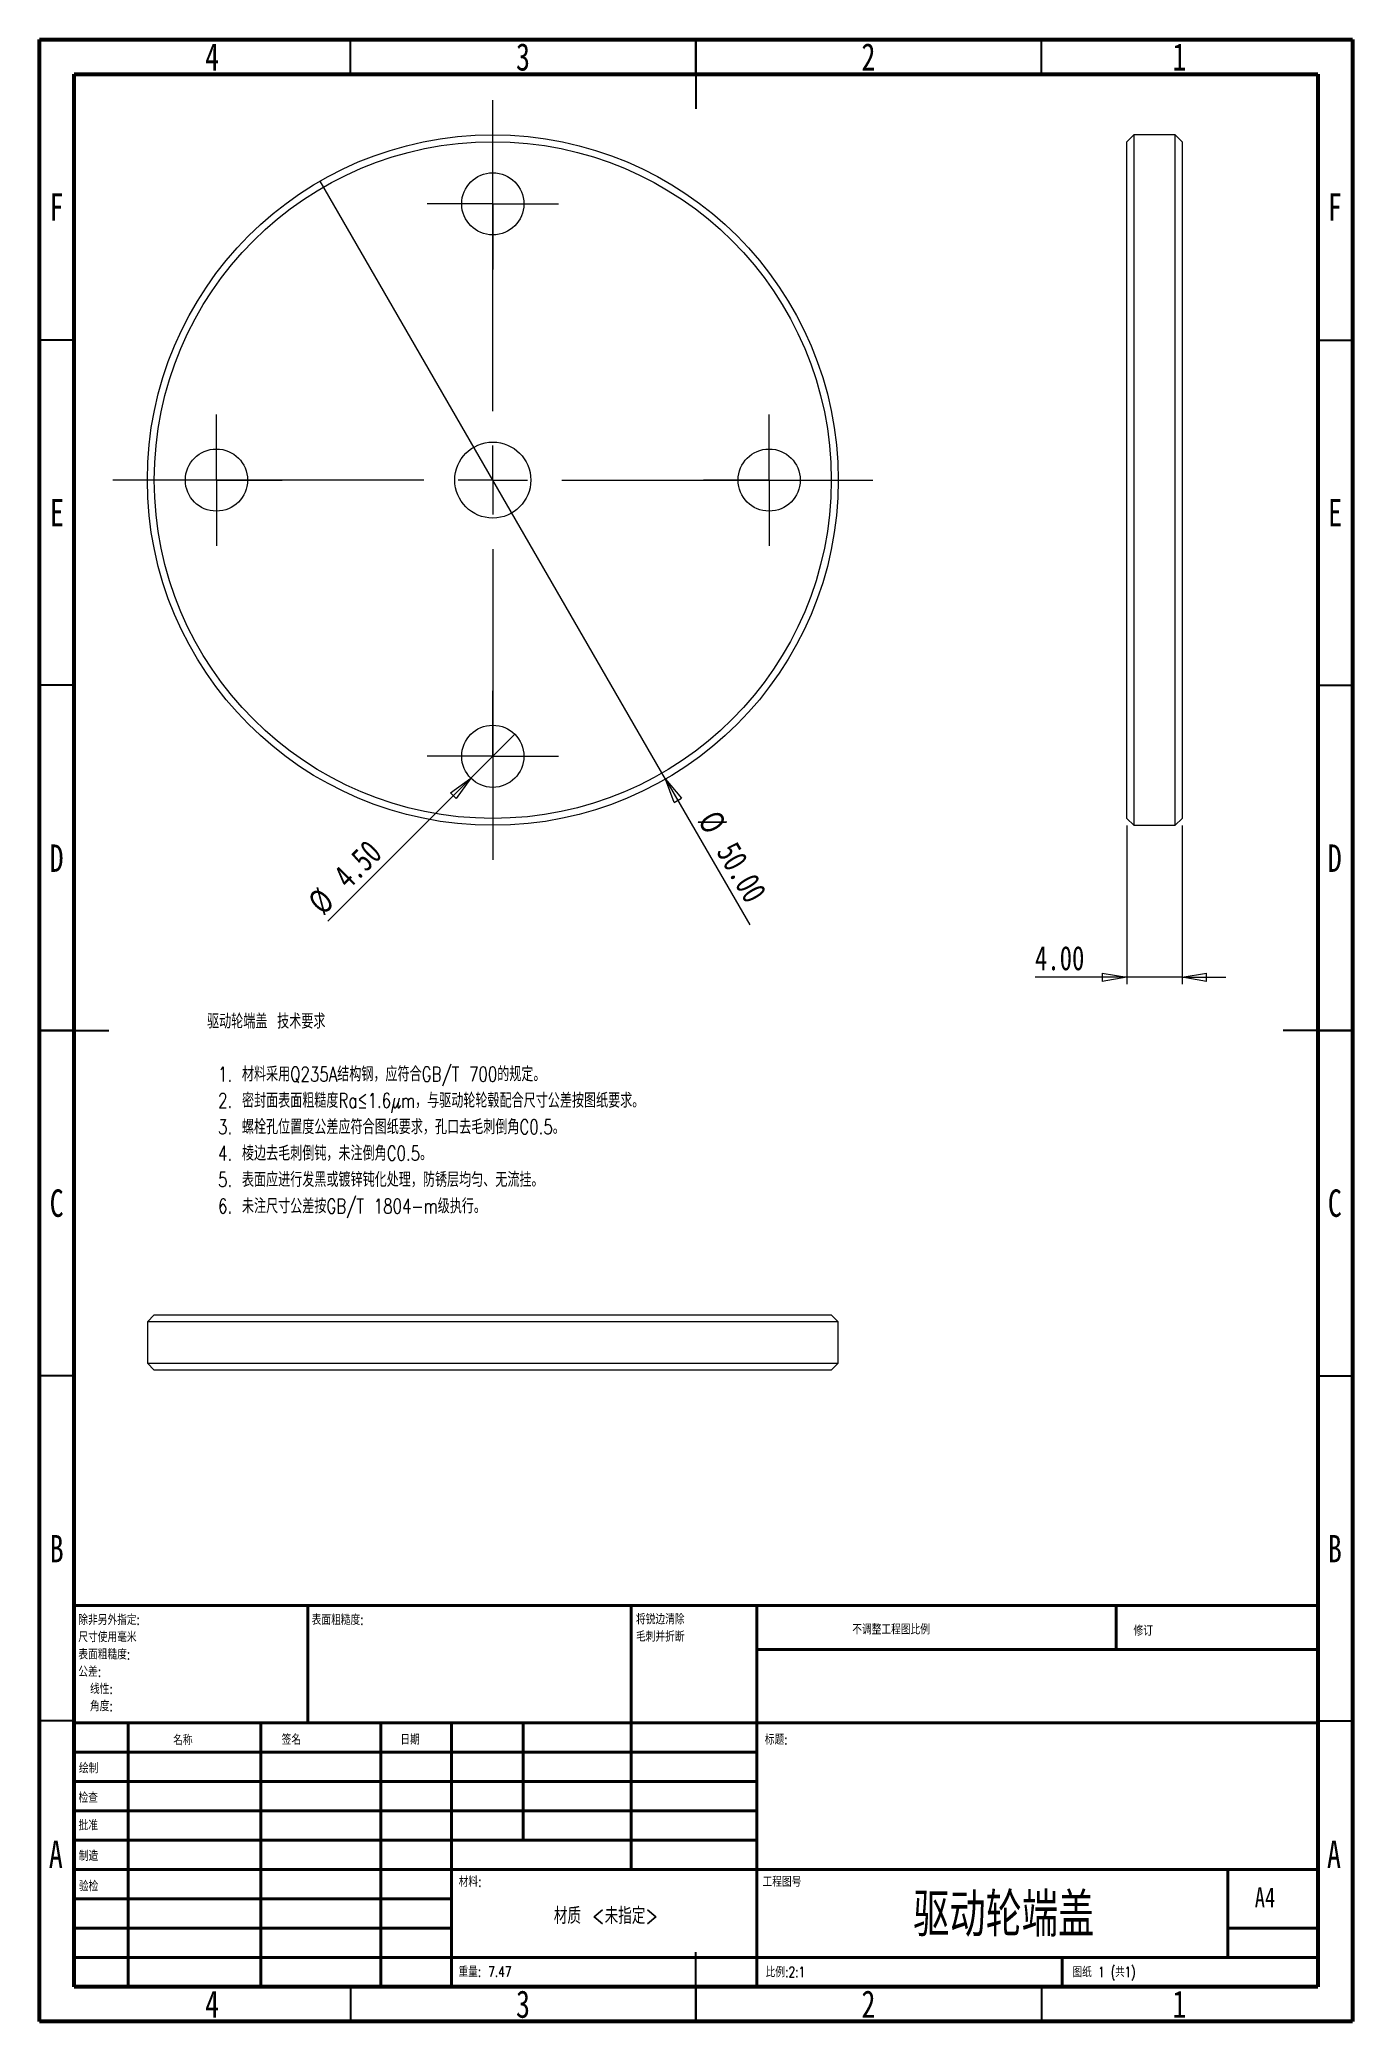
# Model space of a CAD drawing. Header units: millimetres. Extents: x 15 to 205, y 5 to 292.
import ezdxf

# ---------------------------------------------------------------- set-up
doc = ezdxf.new("R2010")
doc.units = ezdxf.units.MM
doc.styles.add('SLDTEXTSTYLE0', font='TXT', dxfattribs={"width": 0.75, "bigfont": 'bigfont'})
doc.styles.add('SLDTEXTSTYLE1', font='TXT', dxfattribs={"width": 0.75})
doc.styles.add('SLDTEXTSTYLE2', font='TXT', dxfattribs={"width": 0.694444, "bigfont": 'bigfont'})
doc.dimstyles.new('SLDDIMSTYLE0', dxfattribs={"dimtxt": 3.5, "dimasz": 3.556, "dimexe": 0, "dimexo": 0.0625, "dimgap": 0.875, "dimtad": 1, "dimlfac": 0.5, "dimrnd": 1e-09, "dimzin": 4, "dimdsep": 46, "dimtxsty": 'SLDTEXTSTYLE1', "dimblk1": 'NONE', "dimblk2": 'CLOSED', "dimsah": 1, "dimcen": 0, "dimadec": 0, "dimazin": 1, "dimtfac": 1, "dimtmove": 0, "dimatfit": 3, "dimldrblk": 'NONE', "dimfxl": 1, "dimfrac": 2, "dimtolj": 1, "dimtzin": 12, "dimarcsym": 0})
doc.dimstyles.new('SLDDIMSTYLE1', dxfattribs={"dimtxt": 3.5, "dimasz": 3.556, "dimexe": 0, "dimexo": 0.0625, "dimgap": 0.875, "dimtad": 1, "dimlfac": 0.5, "dimrnd": 1e-09, "dimzin": 4, "dimdsep": 46, "dimtxsty": 'SLDTEXTSTYLE1', "dimblk1": 'CLOSED', "dimblk2": 'CLOSED', "dimsah": 1, "dimcen": 0.09, "dimadec": 0, "dimazin": 1, "dimtfac": 1, "dimtmove": 0, "dimatfit": 0, "dimldrblk": 'CLOSED', "dimfxl": 1, "dimfrac": 2, "dimtolj": 1, "dimtzin": 12, "dimarcsym": 0})

# ---------------------------------------------------------------- blocks, each defined once
blk = doc.blocks.new('SW_NOTE_0')
at = {"color": 0, "linetype": 'Continuous', "lineweight": 0, "attachment_point": 1, "style": 'SLDTEXTSTYLE0'}
for s, insert, char_height in [('驱动轮端盖 技术要求', (0, 2.73), 2.117), ('1. 材料采用Q235A结构钢，应符合GB/T 700的规定。', (1.59, -4.92), 2.1167), ('2. 密封面表面粗糙度Ra≤1.6μm，与驱动轮轮毂配合尺寸公差按图纸要求。', (1.59, -8.74), 2.1167), ('3. 螺栓孔位置度公差应符合图纸要求，孔口去毛刺倒角C0.5。', (1.59, -12.56), 2.1167), ('4. 棱边去毛刺倒钝，未注倒角C0.5。', (1.59, -16.38), 2.1167), ('5. 表面应进行发黑或镀锌钝化处理，防锈层均匀、无流挂。', (1.59, -20.2), 2.1167), ('6. 未注尺寸公差按GB/T 1804-m级执行。', (1.59, -24.03), 2.1167)]:
    blk.add_mtext(s, dxfattribs=dict(at, insert=insert, char_height=char_height))
blk = doc.blocks.new('SW_NOTE_0_1')
at = {"color": 0, "linetype": 'Continuous', "lineweight": 0, "char_height": 1.5, "attachment_point": 1, "style": 'SLDTEXTSTYLE0'}
for s, insert in [('除非另外指定:', (0, 1.93)), ('尺寸使用毫米', (0, -0.57)), ('表面粗糙度:', (0, -3.07)), ('公差:', (0, -5.57)), ('线性:', (1.69, -8.07)), ('角度:', (1.69, -10.57))]:
    blk.add_mtext(s, dxfattribs=dict(at, insert=insert))
blk = doc.blocks.new('SW_NOTE_0_2')
at = {"color": 0, "linetype": 'Continuous', "lineweight": 0, "char_height": 1.5, "attachment_point": 1, "style": 'SLDTEXTSTYLE0'}
for s, insert in [('将锐边清除', (0, 1.93)), ('毛刺并折断', (0, -0.57))]:
    blk.add_mtext(s, dxfattribs=dict(at, insert=insert))
blk = doc.blocks.new('_Closed')
at = {"color": 0, "linetype": 'ByBlock', "lineweight": -2}
for p, q in [((-1, 0.166667), (0, 0)), ((-1, 0.166667), (-1, -0.166667)), ((0, 0), (-1, -0.166667)), ((0, 0), (-1, 0))]:
    blk.add_line(p, q, dxfattribs=at)
blk = doc.blocks.new('_D')
at = {"color": 7, "linetype": 'Continuous', "lineweight": 0, "transparency": 16777216}
for q in [(55.59, 271.52), (117.78, 163.8)]:
    blk.add_line((105.59, 184.91), q, dxfattribs=at)
at = {"color": 7, "linetype": 'Continuous', "lineweight": 18, "transparency": 16777216, "xscale": 3.556, "yscale": 3.556, "rotation": 120.0000000000002}
blk.add_blockref('_Closed', (105.59, 184.91, -4), dxfattribs=at)
at = {"color": 7, "linetype": 'Continuous', "lineweight": 18, "transparency": 16777216, "char_height": 3.5, "attachment_point": 1, "rotation": 300, "style": 'SLDTEXTSTYLE1'}
for s, insert in [('%%c', (113.22, 180.7)), ('50.00', (115.91, 176.16))]:
    blk.add_mtext(s, dxfattribs=dict(at, insert=insert))
blk = doc.blocks.new('_None')
blk = doc.blocks.new('_D_1')
at = {"color": 7, "linetype": 'Continuous', "lineweight": 0, "transparency": 16777216}
for q in [(83.77, 191.4), (56.72, 164.35)]:
    blk.add_line((77.4, 185.03), q, dxfattribs=at)
at = {"color": 7, "linetype": 'Continuous', "lineweight": 18, "transparency": 16777216, "xscale": 3.556, "yscale": 3.556, "rotation": 45.00000000000015}
blk.add_blockref('_Closed', (77.4, 185.03, -4), dxfattribs=at)
at = {"color": 7, "linetype": 'Continuous', "lineweight": 18, "transparency": 16777216, "char_height": 3.5, "attachment_point": 1, "rotation": 45, "style": 'SLDTEXTSTYLE1'}
for s, insert in [('4.50', (57.24, 171.3)), ('%%c', (53.54, 167.53))]:
    blk.add_mtext(s, dxfattribs=dict(at, insert=insert))
blk = doc.blocks.new('SW_CENTERMARKSYMBOL_0')
at = {"color": 0, "linetype": 'Continuous', "lineweight": 18}
for p, q in [((0, 10), (0, 55)), ((0, 0), (0, 5)), ((-10, 0), (-55, 0)), ((0, 0), (-5, 0)), ((0, 0), (0, -5)), ((0, 0), (5, 0)), ((10, 0), (55, 0)), ((0, -10), (0, -55))]:
    blk.add_line(p, q, dxfattribs=at)
blk = doc.blocks.new('SW_CENTERMARKSYMBOL_1')
at = {"color": 0, "linetype": 'Continuous', "lineweight": 18}
for p, q in [((0, 5), (0, 9.5)), ((0, 0), (0, 5)), ((-5, 0), (-9.5, 0)), ((0, 0), (-5, 0)), ((0, 0), (0, -5)), ((0, 0), (5, 0)), ((5, 0), (9.5, 0)), ((0, -5), (0, -9.5))]:
    blk.add_line(p, q, dxfattribs=at)
blk = doc.blocks.new('SW_CENTERMARKSYMBOL_2')
at = {"color": 0, "linetype": 'Continuous', "lineweight": 18}
for p, q in [((0, 5), (0, 9.5)), ((0, 0), (0, 5)), ((-5, 0), (-9.5, 0)), ((0, 0), (-5, 0)), ((0, 0), (0, -5)), ((0, 0), (5, 0)), ((5, 0), (9.5, 0)), ((0, -5), (0, -9.5))]:
    blk.add_line(p, q, dxfattribs=at)
blk = doc.blocks.new('SW_CENTERMARKSYMBOL_3')
at = {"color": 0, "linetype": 'Continuous', "lineweight": 18}
for p, q in [((0, 5), (0, 9.5)), ((0, 0), (0, 5)), ((-5, 0), (-9.5, 0)), ((0, 0), (-5, 0)), ((0, 0), (0, -5)), ((0, 0), (5, 0)), ((5, 0), (9.5, 0)), ((0, -5), (0, -9.5))]:
    blk.add_line(p, q, dxfattribs=at)
blk = doc.blocks.new('SW_CENTERMARKSYMBOL_4')
at = {"color": 0, "linetype": 'Continuous', "lineweight": 18}
for p, q in [((0, 5), (0, 9.5)), ((0, 0), (0, 5)), ((-5, 0), (-9.5, 0)), ((0, 0), (-5, 0)), ((0, 0), (0, -5)), ((0, 0), (5, 0)), ((5, 0), (9.5, 0)), ((0, -5), (0, -9.5))]:
    blk.add_line(p, q, dxfattribs=at)
blk = doc.blocks.new('_D_2')
at = {"color": 7, "linetype": 'Continuous', "lineweight": 0, "transparency": 16777216}
for p, q in [((172.35, 178.21), (172.35, 155.21)), ((180.35, 178.21), (180.35, 155.21)), ((172.35, 156.21), (159.07, 156.21)), ((180.35, 156.21), (172.35, 156.21)), ((180.35, 156.21), (186.7, 156.21))]:
    blk.add_line(p, q, dxfattribs=at)
at = {"color": 7, "linetype": 'Continuous', "lineweight": 18, "transparency": 16777216, "xscale": 3.556, "yscale": 3.556}
blk.add_blockref('_Closed', (172.35, 156.21), dxfattribs=at)
at = {"color": 7, "linetype": 'Continuous', "lineweight": 18, "transparency": 16777216, "xscale": 3.556, "yscale": 3.556, "rotation": 180.0000000000004}
blk.add_blockref('_Closed', (180.35, 156.21), dxfattribs=at)
at = {"color": 7, "linetype": 'Continuous', "lineweight": 18, "transparency": 16777216, "insert": (159.07, 160.73), "char_height": 3.5, "attachment_point": 1, "style": 'SLDTEXTSTYLE1'}
blk.add_mtext('4.00', dxfattribs=at)

msp = doc.modelspace()

# ---------------------------------------------------------------- linework, layer by layer
at = {"color": 7, "linetype": 'Continuous', "lineweight": 70}
for p, q in [((15, 5), (15, 292)), ((15, 292), (205, 292)), ((205, 292), (205, 5)), ((20, 10), (20, 287)), ((20, 287), (200, 287)), ((200, 287), (200, 10)), ((200, 10), (20, 10)), ((205, 5), (15, 5))]:
    msp.add_line(p, q, dxfattribs=at)
at = {"color": 7, "linetype": 'Continuous', "lineweight": 35}
for p, q in [((60, 287), (60, 292)), ((110, 292), (110, 282)), ((110, 287), (110, 292)), ((160, 287), (160, 292)), ((20, 248.5), (15, 248.5)), ((200, 248.5), (205, 248.5)), ((20, 198.5), (15, 198.5)), ((200, 198.5), (205, 198.5)), ((15, 148.5), (25, 148.5)), ((20, 148.5), (15, 148.5)), ((205, 148.5), (195, 148.5)), ((200, 148.5), (205, 148.5)), ((20, 98.5), (15, 98.5)), ((200, 98.5), (205, 98.5)), ((20, 48.5), (15, 48.5)), ((200, 48.5), (205, 48.5)), ((110, 5), (110, 15)), ((60, 10), (60, 5)), ((110, 10), (110, 5)), ((160, 10), (160, 5))]:
    msp.add_line(p, q, dxfattribs=at)
at = {"color": 7, "linetype": 'Continuous', "lineweight": 25}
for p, q in [((173.351, 278.214), (172.351, 277.214)), ((172.351, 228.214), (172.351, 277.214)), ((179.351, 278.214), (173.351, 278.214)), ((173.351, 278.214), (173.351, 228.214)), ((180.351, 277.214), (179.351, 278.214)), ((179.351, 178.214), (179.351, 278.214)), ((180.351, 277.214), (180.351, 179.214)), ((172.351, 179.214), (172.351, 228.214)), ((173.351, 228.214), (173.351, 178.214)), ((172.351, 179.214), (173.351, 178.214)), ((173.351, 178.214), (179.351, 178.214)), ((179.351, 178.214), (180.351, 179.214)), ((31.587, 107.315), (30.587, 106.315)), ((30.587, 106.315), (30.587, 100.315)), ((130.587, 106.315), (30.587, 106.315)), ((31.587, 107.315), (129.587, 107.315)), ((130.587, 106.315), (129.587, 107.315)), ((130.587, 100.315), (130.587, 106.315)), ((30.587, 100.315), (31.587, 99.315)), ((30.587, 100.315), (130.587, 100.315)), ((129.587, 99.315), (31.587, 99.315)), ((129.587, 99.315), (130.587, 100.315))]:
    msp.add_line(p, q, dxfattribs=at)
at = {"color": 7, "linetype": 'Continuous', "lineweight": 50}
for p, q in [((20, 65.25), (200, 65.25)), ((20, 65.25), (20, 10)), ((53.8, 48.25), (53.8, 65.25)), ((100.6, 65.25), (100.6, 27)), ((118.8, 65.25), (118.8, 10)), ((170.8, 58.875), (170.8, 65.25)), ((200, 58.875), (118.8, 58.875)), ((200, 48.25), (20, 48.25)), ((27.8, 48.25), (27.8, 10)), ((46.991, 48.25), (46.991, 10)), ((64.399, 48.25), (64.399, 10)), ((74.6, 10), (74.6, 48.25)), ((85, 31.25), (85, 48.25)), ((118.8, 44), (20, 44)), ((118.8, 39.75), (20, 39.75)), ((118.8, 35.5), (20, 35.5)), ((118.8, 31.25), (20, 31.25)), ((74.6, 27), (20, 27)), ((74.6, 27), (200, 27)), ((187, 14.25), (187, 27)), ((74.6, 22.75), (20, 22.75)), ((74.6, 18.5), (20, 18.5)), ((200, 18.5), (187, 18.5)), ((20, 14.25), (200, 14.25)), ((163, 10), (163, 14.25))]:
    msp.add_line(p, q, dxfattribs=at)
at = {"color": 7, "linetype": 'Continuous', "lineweight": 25}
for centre, radius in [((80.587, 228.214), 50), ((80.587, 228.214), 49), ((80.587, 268.214), 4.5), ((40.587, 228.214), 4.5), ((80.587, 228.214), 5.5), ((120.587, 228.214), 4.5), ((80.587, 188.214), 4.5)]:
    msp.add_circle(centre, radius, dxfattribs=at)

# ---------------------------------------------------------------- block references
at = {"color": 7, "linetype": 'Continuous', "lineweight": 0}
for name, p in [('SW_CENTERMARKSYMBOL_0', (80.587, 228.214)), ('SW_CENTERMARKSYMBOL_4', (80.587, 268.214)), ('SW_CENTERMARKSYMBOL_1', (40.587, 228.214)), ('SW_CENTERMARKSYMBOL_3', (120.587, 228.214)), ('SW_CENTERMARKSYMBOL_2', (80.587, 188.214)), ('SW_NOTE_0', (39.232, 148.162)), ('SW_NOTE_0_1', (20.594, 61.987)), ('SW_NOTE_0_2', (101.309, 62.069))]:
    msp.add_blockref(name, p, dxfattribs=at)

# ---------------------------------------------------------------- texts
for s, insert, char_height, attachment_point, style in [('4', (39.96, 291.485), 3.969, 2, 'SLDTEXTSTYLE1'), ('3', (84.96, 291.485), 3.969, 2, 'SLDTEXTSTYLE1'), ('2', (134.96, 291.485), 3.969, 2, 'SLDTEXTSTYLE1'), ('1', (179.96, 291.485), 3.969, 2, 'SLDTEXTSTYLE1'), ('F', (17.458, 269.735), 3.969, 2, 'SLDTEXTSTYLE1'), ('F', (202.458, 269.735), 3.969, 2, 'SLDTEXTSTYLE1'), ('E', (17.508, 225.485), 3.969, 2, 'SLDTEXTSTYLE1'), ('E', (202.508, 225.485), 3.969, 2, 'SLDTEXTSTYLE1'), ('D', (17.453, 175.441), 3.969, 2, 'SLDTEXTSTYLE1'), ('D', (202.453, 175.441), 3.969, 2, 'SLDTEXTSTYLE1'), ('C', (17.459, 125.485), 3.969, 2, 'SLDTEXTSTYLE1'), ('C', (202.459, 125.485), 3.969, 2, 'SLDTEXTSTYLE1'), ('B', (17.471, 75.441), 3.969, 2, 'SLDTEXTSTYLE1'), ('B', (202.471, 75.441), 3.969, 2, 'SLDTEXTSTYLE1'), ('表面粗糙度:', (54.371, 63.919), 1.5, 1, 'SLDTEXTSTYLE0'), ('不调整工程图比例', (132.615, 62.533), 1.5, 1, 'SLDTEXTSTYLE0'), ('修订', (173.328, 62.335), 1.5, 1, 'SLDTEXTSTYLE0'), ('名称', (34.322, 46.501), 1.5, 1, 'SLDTEXTSTYLE0'), ('签名', (50.034, 46.562), 1.5, 1, 'SLDTEXTSTYLE0'), ('日期', (67.215, 46.576), 1.5, 1, 'SLDTEXTSTYLE0'), ('标题:', (119.956, 46.576), 1.5, 1, 'SLDTEXTSTYLE0'), ('绘制', (20.685, 42.43), 1.5, 1, 'SLDTEXTSTYLE0'), ('检查', (20.624, 38.154), 1.5, 1, 'SLDTEXTSTYLE0'), ('批准', (20.622, 34.177), 1.5, 1, 'SLDTEXTSTYLE0'), ('A', (17.34, 31.191), 3.969, 2, 'SLDTEXTSTYLE1'), ('制造', (20.682, 29.734), 1.5, 1, 'SLDTEXTSTYLE0'), ('A', (202.34, 31.191), 3.969, 2, 'SLDTEXTSTYLE1'), ('材料:', (75.646, 25.986), 1.5, 1, 'SLDTEXTSTYLE0'), ('工程图号', (119.629, 25.986), 1.5, 1, 'SLDTEXTSTYLE0'), ('验检', (20.677, 25.35), 1.5, 1, 'SLDTEXTSTYLE0'), ('驱动轮端盖', (154.537, 23.607), 6.35, 2, 'SLDTEXTSTYLE0'), ('A4', (190.871, 24.406), 2.9104, 1, 'SLDTEXTSTYLE1'), ('材质 <未指定>', (96.966, 21.486), 2.3812, 2, 'SLDTEXTSTYLE0'), ('重量: 7.47', (75.618, 12.949), 1.4986, 1, 'SLDTEXTSTYLE0'), ('比例:2:1', (120.074, 12.9), 1.5, 1, 'SLDTEXTSTYLE0'), ('图纸 1 (共1)', (164.478, 12.9), 1.5, 1, 'SLDTEXTSTYLE2'), ('4', (39.96, 9.485), 3.969, 2, 'SLDTEXTSTYLE1'), ('3', (84.96, 9.485), 3.969, 2, 'SLDTEXTSTYLE1'), ('2', (134.96, 9.485), 3.969, 2, 'SLDTEXTSTYLE1'), ('1', (179.96, 9.485), 3.969, 2, 'SLDTEXTSTYLE1')]:
    msp.add_mtext(s, dxfattribs=dict(at, insert=insert, char_height=char_height, attachment_point=attachment_point, style=style))

# ---------------------------------------------------------------- dimensions: what is measured, and where the dimension line sits
at = {"color": 7, "linetype": 'Continuous', "lineweight": 18}
for p1, p2, picture, middle in [((55.587, 271.515), (105.587, 184.913), '_D', (113.578, 171.071)), ((83.769, 191.396), (77.405, 185.032), '_D_1', (61.687, 169.314))]:
    dim = msp.add_diameter_dim_2p(p1=p1, p2=p2, dimstyle='SLDDIMSTYLE0', dxfattribs=at)
    dim.commit()
    dim.dimension.update_dxf_attribs({"geometry": picture, "text_midpoint": middle, "dimtype": 163})
dim = msp.add_linear_dim(base=(172.351, 156.214), p1=(180.351, 179.214), p2=(172.351, 179.214), dimstyle='SLDDIMSTYLE1', dxfattribs=at)
dim.commit()
dim.dimension.update_dxf_attribs({"geometry": '_D_2', "text_midpoint": (163.599, 156.214), "dimtype": 160})

doc.saveas('drawing.dxf')
